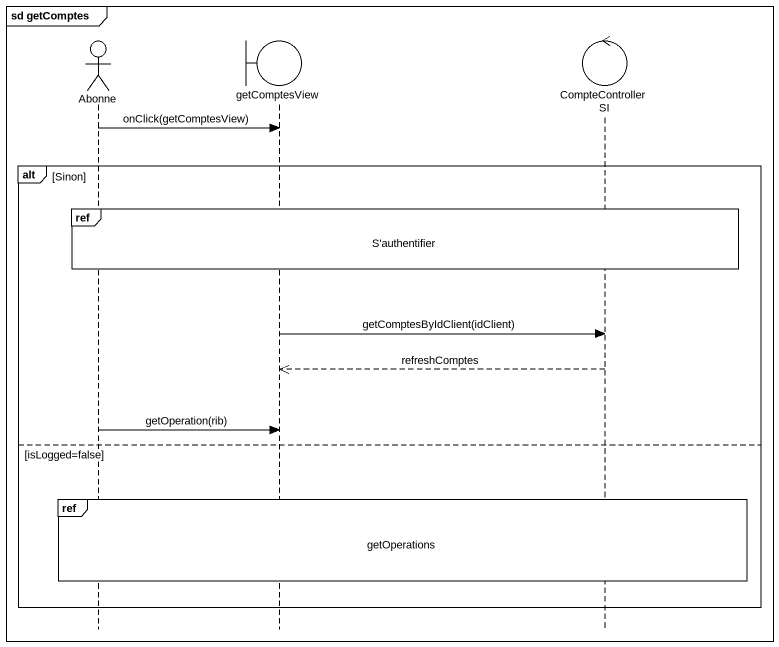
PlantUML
@startuml
mainframe sd getComptes
hide footbox
actor Abonne
boundary getComptesView
control CompteControllerSI

Abonne -> getComptesView : onClick(getComptesView)
alt Sinon
  ref over Abonne, getComptesView, CompteControllerSI : S'authentifier
  getComptesView -> CompteControllerSI : getComptesByIdClient(idClient)
  CompteControllerSI -->> getComptesView : refreshComptes
  Abonne -> getComptesView : getOperation(rib)
else isLogged=false
  ref over Abonne, getComptesView, CompteControllerSI : getOperations
end
@enduml
